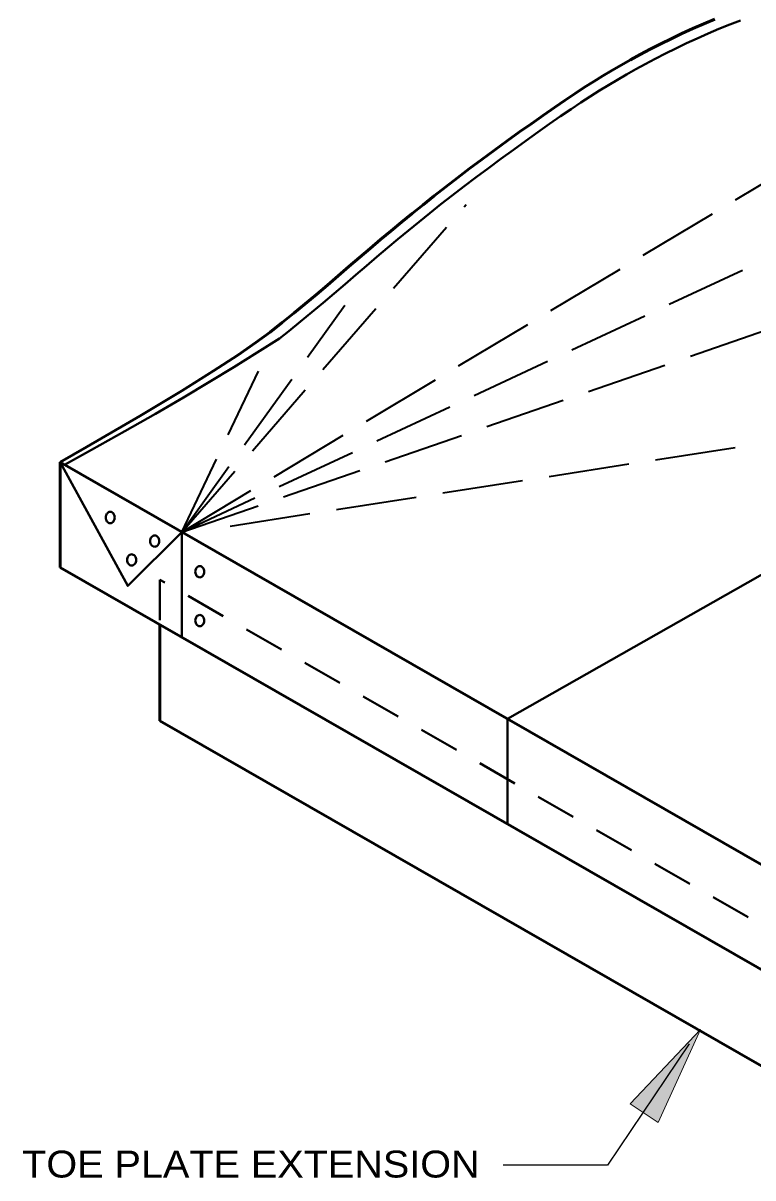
# Model space of a CAD drawing. Extents: x 35.6 to 70.9, y -0.1 to 21.9.
# Drawn here: x 41.456 to 44.169, y 6.647 to 10.937 of the extents above; entities that cross this region are included whole.
import ezdxf

# ---------------------------------------------------------------- set-up
doc = ezdxf.new("R2010")
doc.units = 0
doc.header["$LTSCALE"] = 0.05
doc.linetypes.add('LONG_DASHED', pattern=[7.5, 6, -1.5])
doc.linetypes.add('MEDIUM_DASHED', pattern=[4.5, 3, -1.5])
for name, color, linetype, lineweight in [('1', 7, 'Continuous', 40), ('2', 7, 'MEDIUM_DASHED', 35), ('3', 7, 'Continuous', 25), ('5', 7, 'LONG_DASHED', 35)]:
    doc.layers.add(name, color=color, linetype=linetype, lineweight=lineweight)

msp = doc.modelspace()

# ---------------------------------------------------------------- hatches: boundary and pattern name
at = {"layer": '3'}
msp.add_hatch(color=256, dxfattribs=at).paths.add_polyline_path([(43.71308, 6.92275), (43.81675, 6.85292), (43.97425, 7.19892), (43.97425, 7.19892)])

# ---------------------------------------------------------------- linework, layer by layer
at = {"layer": '1', "lineweight": 53}
for p, q in [((41.59358, 8.91467), (41.59358, 9.30575)), ((41.59358, 9.30575), (44.98983, 7.35875)), ((41.59358, 8.91467), (44.98983, 6.96758)), ((41.9645, 8.70208), (41.9645, 8.34517)), ((41.9645, 8.34517), (44.5855, 6.84258))]:
    msp.add_line(p, q, dxfattribs=at)
msp.add_lwpolyline([(44.027, 10.95267), (43.98625, 10.93533), (43.94558, 10.91733), (43.90517, 10.89867), (43.86525, 10.8795), (43.82592, 10.86008), (43.7875, 10.84042), (43.75008, 10.82067), (43.71383, 10.801), (43.67892, 10.78142), (43.64492, 10.76175), (43.61125, 10.74167), (43.57742, 10.72083), (43.54317, 10.69908), (43.50775, 10.67592), (43.47067, 10.65117), (43.43158, 10.6245), (43.39008, 10.59575), (43.3465, 10.56508), (43.30142, 10.533), (43.25525, 10.49967), (43.20858, 10.46567), (43.16175, 10.43117), (43.11567, 10.39667), (43.07058, 10.36242), (43.02683, 10.32875), (42.98442, 10.29567), (42.94317, 10.26292), (42.90283, 10.2305), (42.863, 10.19808), (42.82383, 10.16567), (42.78483, 10.133), (42.74583, 10.10008), (42.70658, 10.06667), (42.66717, 10.03292), (42.62733, 9.99875), (42.587, 9.96433), (42.54617, 9.92975), (42.50467, 9.89492), (42.4625, 9.86), (42.41958, 9.82508), (42.37458, 9.78958), (42.32158, 9.75025), (42.25392, 9.70333), (42.16417, 9.645), (42.04558, 9.57133), (41.891, 9.47867), (41.69342, 9.36317), (41.59358, 9.30575)], dxfattribs=at)
at = {"layer": '1'}
for points in [[(44.12242, 10.94742), (44.08242, 10.932), (44.04233, 10.91575), (44.00208, 10.89867), (43.96183, 10.88083), (43.92208, 10.86242), (43.88258, 10.8435), (43.84383, 10.82433), (43.80592, 10.80492), (43.76892, 10.78542), (43.73317, 10.766), (43.69867, 10.74667), (43.66508, 10.72725), (43.63175, 10.70733), (43.59842, 10.68683), (43.56442, 10.66517), (43.52933, 10.64233), (43.49267, 10.61775), (43.45375, 10.59133), (43.41267, 10.56275), (43.36933, 10.53225), (43.32442, 10.50033), (43.27858, 10.46725), (43.23217, 10.43333), (43.18567, 10.39908), (43.13983, 10.36475), (43.09492, 10.33067), (43.05142, 10.29717), (43.00908, 10.26425), (42.96808, 10.23167), (42.92792, 10.19933), (42.88833, 10.167), (42.84908, 10.13467), (42.81025, 10.10217), (42.77133, 10.06925), (42.73217, 10.03592), (42.69267, 10.002), (42.65275, 9.96792), (42.61242, 9.93342), (42.57142, 9.89867), (42.52975, 9.86375), (42.48725, 9.82867), (42.444, 9.79342), (42.40942, 9.76617)], [(42.40942, 9.76617), (42.32575, 9.71317), (42.23942, 9.65942), (42.14867, 9.60425), (42.052, 9.54658), (41.94775, 9.48583), (41.83425, 9.42117), (41.70992, 9.35158), (41.60967, 9.29658)], [(45.3835, 9.55942), (43.25608, 8.35267), (43.25608, 7.96158)], [(41.59358, 9.30575), (41.84533, 8.84667), (42.04592, 9.0465), (42.04592, 8.65533)]]:
    msp.add_lwpolyline(points, dxfattribs=at)
for centre, radius, start, end in [((41.78908, 9.10092), 0.02591, 162.12443, 180.47112), ((41.78908, 9.10042), 0.02591, 179.52887, 197.87557), ((41.78458, 9.10217), 0.02123, 141.27319, 161.60756), ((41.78167, 9.10433), 0.01755, 116.98525, 140.94824), ((41.77983, 9.10808), 0.01342, 89.99333, 117.34928), ((41.77992, 9.10792), 0.01359, 62.82629, 90.18224), ((41.77808, 9.10458), 0.0174, 38.63608, 62.59908), ((41.77508, 9.10217), 0.02123, 18.39243, 38.72681), ((41.77067, 9.10058), 0.02595, 0.09925, 18.44595), ((41.77067, 9.10075), 0.02595, 341.55405, 359.90074), ((41.78458, 9.09917), 0.02123, 198.39243, 218.72681), ((41.78183, 9.09692), 0.01768, 218.54604, 242.50904), ((41.77983, 9.09317), 0.01342, 242.65071, 270.00667), ((41.77992, 9.09333), 0.01359, 269.81775, 297.17371), ((41.77792, 9.09675), 0.01753, 297.90808, 321.87108), ((41.77508, 9.09917), 0.02123, 321.27319, 341.60756), ((41.95458, 9.01283), 0.02595, 161.55405, 179.90074), ((41.95492, 9.01292), 0.02621, 180.00719, 198.35389), ((41.95017, 9.01442), 0.02123, 141.27319, 161.60756), ((41.94725, 9.01658), 0.01755, 116.98525, 140.94824), ((41.94542, 9.02033), 0.01342, 89.99333, 117.34928), ((41.94542, 9.02033), 0.01342, 62.65071, 90.00667), ((41.94358, 9.01658), 0.01755, 39.05175, 63.01475), ((41.94067, 9.01442), 0.02123, 18.39243, 38.72681), ((41.93592, 9.01292), 0.02621, 341.64611, 359.9928), ((41.93625, 9.01283), 0.02595, 0.09925, 18.44595), ((41.95017, 9.01133), 0.02123, 198.39243, 218.72681), ((41.94725, 9.00917), 0.01755, 219.05175, 243.01475), ((41.94542, 9.00542), 0.01342, 242.65071, 270.00667), ((41.94542, 9.00542), 0.01342, 269.99333, 297.34928), ((41.94358, 9.00917), 0.01755, 296.98525, 320.94824), ((41.94067, 9.01133), 0.02123, 321.27319, 341.60756), ((41.86883, 8.943), 0.02595, 161.55405, 179.90074), ((41.86883, 8.94317), 0.02595, 180.09925, 198.44595), ((41.86442, 8.94458), 0.02123, 141.27319, 161.60756), ((41.86442, 8.94158), 0.02123, 198.39243, 218.72681), ((41.86158, 8.93917), 0.01753, 218.12892, 242.09191), ((41.86142, 8.947), 0.0174, 117.40092, 141.36392), ((41.85958, 8.95033), 0.01359, 89.81775, 117.17371), ((41.85967, 8.9505), 0.01342, 62.65071, 90.00667), ((41.85783, 8.94675), 0.01755, 39.05175, 63.01475), ((41.85767, 8.93933), 0.01768, 297.49096, 321.45396), ((41.85492, 8.94475), 0.02112, 17.82996, 38.16433), ((41.85492, 8.94142), 0.02112, 321.83566, 342.17004), ((41.85042, 8.943), 0.02595, 0.09925, 18.44595), ((41.85042, 8.94317), 0.02595, 341.55405, 359.90074), ((41.85958, 8.93575), 0.01359, 242.82629, 270.18224), ((41.85967, 8.93558), 0.01342, 269.99333, 297.34928), ((42.12217, 8.89908), 0.02595, 161.55405, 179.90074), ((42.12217, 8.89925), 0.02595, 180.09925, 198.44595), ((42.11775, 8.90067), 0.02123, 141.27319, 161.60756), ((42.11775, 8.89767), 0.02123, 198.39243, 218.72681), ((42.11492, 8.90308), 0.01753, 117.90808, 141.87108), ((42.11475, 8.89525), 0.0174, 218.63608, 242.59908), ((42.11292, 8.9065), 0.01359, 89.81775, 117.17371), ((42.113, 8.90667), 0.01342, 62.65071, 90.00667), ((42.11117, 8.8955), 0.01755, 296.98525, 320.94824), ((42.111, 8.90292), 0.01768, 38.54604, 62.50904), ((42.10825, 8.90067), 0.02123, 18.39243, 38.72681), ((42.10825, 8.89767), 0.02123, 321.27319, 341.60756), ((42.10375, 8.89942), 0.02591, 359.52888, 17.87557), ((42.10375, 8.89892), 0.02591, 342.12443, 0.47112), ((42.11292, 8.89192), 0.01359, 242.82629, 270.18224), ((42.113, 8.89175), 0.01342, 269.99333, 297.34928), ((42.12217, 8.71758), 0.02595, 161.55405, 179.90074), ((42.1225, 8.71767), 0.02621, 180.00719, 198.35389), ((42.1175, 8.71617), 0.02102, 198.69997, 219.03434), ((42.11775, 8.71917), 0.02123, 141.27319, 161.60756), ((42.11475, 8.72158), 0.0174, 117.40092, 141.36392), ((42.11292, 8.72492), 0.01359, 89.81775, 117.17371), ((42.113, 8.72508), 0.01342, 62.65071, 90.00667), ((42.11117, 8.72133), 0.01755, 39.05175, 63.01475), ((42.10825, 8.71917), 0.02123, 18.39243, 38.72681), ((42.1085, 8.71617), 0.02102, 320.96565, 341.30003), ((42.10375, 8.71792), 0.02591, 359.52888, 17.87557), ((42.1035, 8.71742), 0.02617, 342.211, 0.5577), ((42.11492, 8.71375), 0.01753, 218.12892, 242.09191), ((42.11292, 8.71033), 0.01359, 242.82629, 270.18224), ((42.113, 8.71017), 0.01342, 269.99333, 297.34928), ((42.111, 8.71392), 0.01768, 297.49096, 321.45396)]:
    msp.add_arc(centre, radius, start, end, dxfattribs=at)
at = {"layer": '2', "lineweight": 40}
for p, q in [((41.9645, 8.8695), (41.9645, 8.70208)), ((44.5855, 7.36683), (41.9645, 8.8695))]:
    msp.add_line(p, q, dxfattribs=at)
at = {"layer": '3', "lineweight": 13}
msp.add_lwpolyline([(43.71308, 6.92275), (43.81675, 6.85292), (43.97425, 7.19892), (43.97425, 7.19892)], close=True, dxfattribs=at)
at = {"layer": '3'}
msp.add_lwpolyline([(43.93142, 7.14567), (43.62825, 6.69508), (43.241, 6.69508)], dxfattribs=at)
at = {"layer": '5'}
for p, q in [((42.04592, 9.0465), (44.61883, 10.58958)), ((42.04592, 9.0465), (44.662, 10.26817)), ((42.04592, 9.0465), (43.10317, 10.26333)), ((42.04592, 9.0465), (44.77708, 9.98992)), ((42.04592, 9.0465), (42.65225, 9.88917)), ((42.04592, 9.0465), (42.33092, 9.64458)), ((42.22542, 9.06892), (45.18475, 9.52942))]:
    msp.add_line(p, q, dxfattribs=at)

# ---------------------------------------------------------------- texts
at = {"layer": '3', "width": 1.1}
msp.add_text('TOE PLATE EXTENSION', height=0.1, dxfattribs=at).set_placement((41.45283, 6.64858))

doc.saveas('drawing.dxf')
